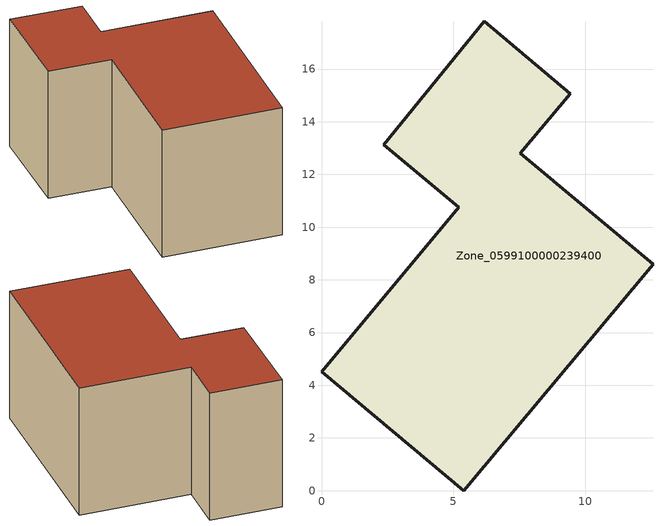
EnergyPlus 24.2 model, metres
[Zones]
Zone_0599100000239400
 floor ground (C_G): 2.37,13.13 6.18,17.81 9.44,15.07 7.54,12.8 12.58,8.6 5.4,0 0,4.51 5.2,10.75 z0
 wall outside (C_F): 7.54,12.8 9.44,15.07 6.18,17.81 2.37,13.13 5.2,10.75 0,4.51 5.4,0 12.58,8.6 7.54,12.8 z0:8.09
 roof outside (C_R): 5.4,0 12.58,8.6 7.54,12.8 9.44,15.07 6.18,17.81 2.37,13.13 5.2,10.75 0,4.51 z8.09
[BUILDING]
Pand.0599100000239400: North Axis=0; Terrain=City; Loads Convergence Tolerance Value=0.04; Temperature Convergence Tolerance Value=0.4; Solar Distribution=FullExterior; Maximum Number of Warmup Days=25; Minimum Number of Warmup Days=1
[Site:Location]
Rotterdam.The.Hague.AP_ZH_NLD Design_Conditions: Latitude=51.96; Longitude=4.45; Time Zone=1; Elevation=-4.5
[SITE:GROUNDTEMPERATURE:BUILDINGSURFACE]
18, 18, 18, 18, 18, 18, 18, 18, 18, 18, 18, 18
[MATERIAL] Thermal Absorptance=0.9; Solar Absorptance=0.7; Visible Absorptance=0.7
Name | Roughness | Thickness | Conductivity | Density | Specific Heat
G.D.1965 | MediumSmooth | 0.15 | 1 | 540 | 1210
F.D.1965 | Rough | 0.3 | 0.857143 | 1920 | 840
R.D.1965 | MediumRough | 0.2 | 0.08 | 1500 | 1000
[CONSTRUCTION]
C_G: G.D.1965
C_F: F.D.1965
C_R: R.D.1965
[ZONE]
Zone_0599100000239400: Type=1; Multiplier=1; Ceiling Height=Autocalculate; Volume=Autocalculate; Floor Area=autocalculate; Part of Total Floor Area=Yes
[ZONEINFILTRATION:DESIGNFLOWRATE]
Infil_Zone_0599100000239400: Zone or ZoneList or Space or SpaceList=Zone_0599100000239400; Schedule=AlwaysOn; Design Flow Rate Calculation Method=Flow/Area; Flow Rate per Floor Area=0.0042; Constant Term Coefficient=1; Temperature Term Coefficient=0; Velocity Term Coefficient=0; Velocity Squared Term Coefficient=0
[HVACTEMPLATE:ZONE:IDEALLOADSAIRSYSTEM]
Zone_0599100000239400: Maximum Heating Supply Air Temperature=50; Minimum Cooling Supply Air Temperature=13; Maximum Heating Supply Air Humidity Ratio=0.0156; Minimum Cooling Supply Air Humidity Ratio=0.0077; Heating Limit=NoLimit; Cooling Limit=NoLimit; Dehumidification Control Type=ConstantSensibleHeatRatio; Cooling Sensible Heat Ratio=0.7; Dehumidification Setpoint=60; Humidification Control Type=None; Humidification Setpoint=30; Outdoor Air Method=None; Outdoor Air Flow Rate per Person=0.00944; Outdoor Air Flow Rate per Zone Floor Area=0; Outdoor Air Flow Rate per Zone=0; Demand Controlled Ventilation Type=None; Outdoor Air Economizer Type=NoEconomizer; Heat Recovery Type=None; Sensible Heat Recovery Effectiveness=0.7; Latent Heat Recovery Effectiveness=0.65
[ZONECONTROL:THERMOSTAT]
ThermostatControl_Zone_0599100000239400: Zone or ZoneList=Zone_0599100000239400; Control Type Schedule=DualSetpointControlType; Control 1=Thermostat_Zone_0599100000239400; Temperature Difference Between Cutout And Setpoint=0
[THERMOSTATSETPOINT:DUALSETPOINT]
Thermostat_Zone_0599100000239400: Heating Setpoint Temperature Schedule=HeatingSetpoint_Zone_0599100000239400; Cooling Setpoint Temperature Schedule=CoolingSetpoint_Zone_0599100000239400
[SCHEDULE:COMPACT]
HeatingSetpoint_Zone_0599100000239400: Through: 12/31, For: AllDays, Until: 24:00, 21
CoolingSetpoint_Zone_0599100000239400: Through: 12/31, For: AllDays, Until: 24:00, 24
DualSetpointControlType: Through: 12/31, For: AllDays, Until: 24:00, 4
AlwaysOn: Through: 12/31, For: AllDays, Until: 24:00, 1
